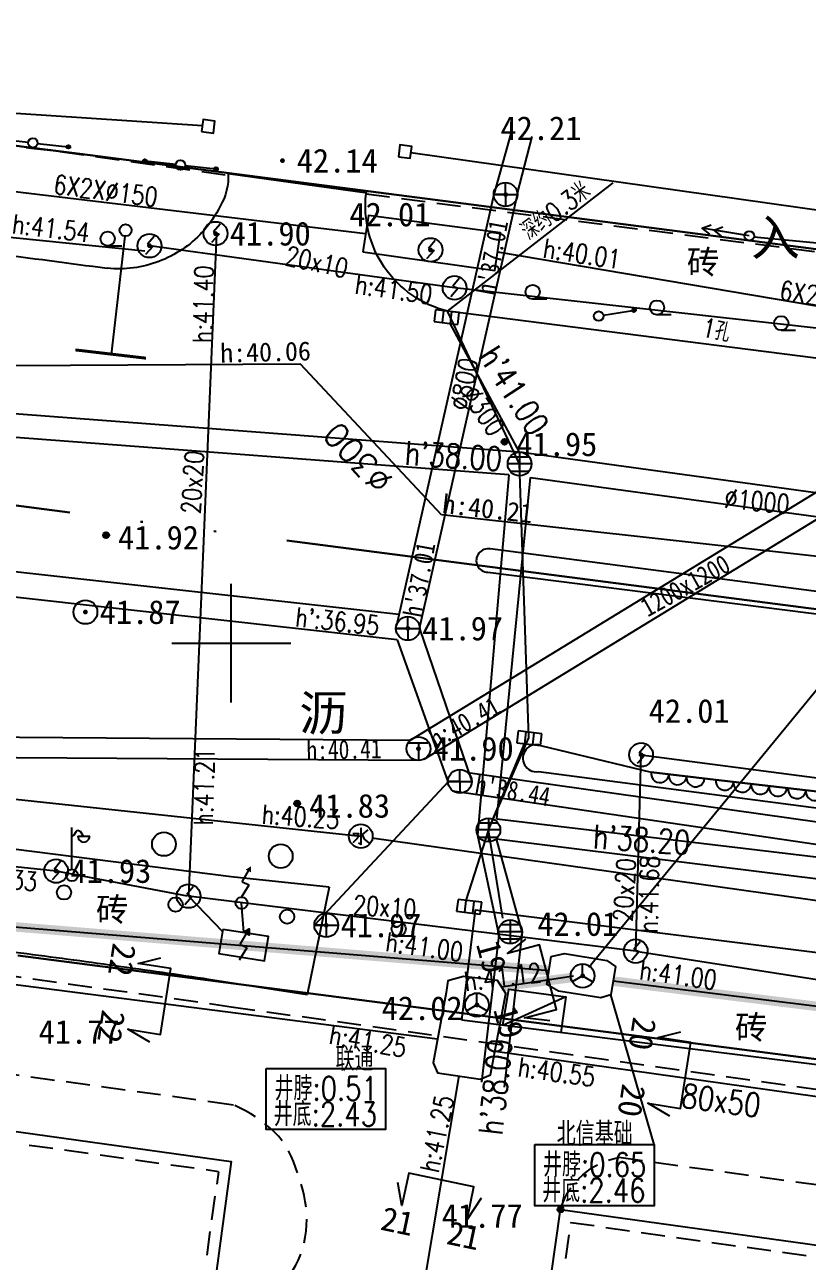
# Model space of a CAD drawing. Extents: x 501830 to 502977, y 299930 to 300245.
# Drawn here: x 502491.3 to 502524.2, y 300074 to 300126 of the extents above; entities that cross this region are included whole.
import ezdxf
from ezdxf.enums import TextEntityAlignment as Align
from ezdxf.lldxf.tags import DXFTag

# ---------------------------------------------------------------- set-up
doc = ezdxf.new("R2010")
doc.units = 0
for name, pattern in [('1117', [0.3, 0.2, -0.1]), ('2312', [0.3, 0.2, -0.1]), ('444', [0.3, 0.2, -0.1]), ('ACAD_ISO05W100', [33, 24, -3, 0, -3, 0, -3])]:
    doc.linetypes.add(name, pattern=pattern)
for name, color, linetype in [('BJ02', 7, 'Continuous'), ('BJ03', 7, 'Continuous'), ('BJ04', 7, 'Continuous'), ('BJ05', 7, 'Continuous'), ('BJ08', 7, 'Continuous'), ('BJ09', 7, 'Continuous'), ('BJ11', 7, 'Continuous'), ('TK', 7, 'Continuous'), ('上水井', 4, 'Continuous'), ('上水管线', 4, 'Continuous'), ('上水高程表', 4, 'Continuous'), ('新建北信', 13, 'Continuous'), ('污水井', 247, 'Continuous'), ('污水注记', 247, 'Continuous'), ('污水管线', 247, 'Continuous'), ('污水高程表', 247, 'Continuous'), ('热力', 2, 'Continuous'), ('热力井', 40, 'Continuous'), ('燃气注记', 6, 'Continuous'), ('燃气管线', 6, 'Continuous'), ('燃气高程表', 6, 'Continuous'), ('电信井', 3, 'Continuous'), ('电信断面图及编号', 3, 'Continuous'), ('电信注记', 3, 'Continuous'), ('电信管线', 3, 'Continuous'), ('电信高程表', 3, 'Continuous'), ('电力井', 1, 'Continuous'), ('电力注记', 1, 'Continuous'), ('电力管线', 1, 'Continuous'), ('电力高程表', 1, 'Continuous'), ('雨水井', 34, 'Continuous'), ('雨水注记', 34, 'Continuous'), ('雨水管线', 34, 'Continuous'), ('雨水高程表', 34, 'Continuous'), ('雨蓖子', 34, 'Continuous')]:
    doc.layers.add(name, color=color, linetype=linetype)
doc.layers.add('道路红线', color=11, linetype='Continuous', lineweight=30)
doc.styles.add('HZ', font='simplex.shx', dxfattribs={"bigfont": 'hztxt'})
doc.styles.get("Standard").update_dxf_attribs({"font": 'SIMFANG.TTF'})
doc.styles.add('粗等线', font='SIMHEI.TTF')
doc.linetypes.add('245', pattern='A,1e-05,-0.05,[133,bjxx.shx,S=0.05,R=0,X=-0.05,Y=0],-0.05,0.45,[135,bjxx.shx,S=0.05,R=0,X=0,Y=0],0.45', length=1.00001)
doc.linetypes.add('85003', pattern='A,1e-05,[136,bjxx.shx,S=0.075,R=0,X=-1e-05,Y=0],0.15', length=0.15001)
tags = doc.linetypes.add('DL', pattern='A,15,-4.925,[130,ltypeshp.shx,S=0.5,R=330,X=-0.15,Y=0.433],0,[130,ltypeshp.shx,S=0.4,R=90,X=0,Y=0],-0.15,[130,ltypeshp.shx,S=0.5,R=150,X=0,Y=-0.433],-4.925,15', length=40).pattern_tags.tags
tags[32:33] = [DXFTag(74, 4), DXFTag(75, 0), DXFTag(340, '0'), DXFTag(46, 1.0), DXFTag(50, 0.0), DXFTag(44, 0.0), DXFTag(45, 0.0)]
tags[30:31] = [DXFTag(74, 4), DXFTag(75, 0), DXFTag(340, '0'), DXFTag(46, 1.0), DXFTag(50, 0.0), DXFTag(44, 0.0), DXFTag(45, 0.0)]
tags[4:5] = [DXFTag(74, 4), DXFTag(75, 0), DXFTag(340, '0'), DXFTag(46, 1.0), DXFTag(50, 0.0), DXFTag(44, 0.0), DXFTag(45, 0.0)]
tags = doc.linetypes.add('DX', pattern='A,15,-5,[130,ltypeshp.shx,S=1,R=330,X=0,Y=0],-5,15', length=40).pattern_tags.tags
tags[16:17] = [DXFTag(74, 4), DXFTag(75, 0), DXFTag(340, '0'), DXFTag(46, 1.0), DXFTag(50, 0.0), DXFTag(44, 0.0), DXFTag(45, 0.0)]
tags[14:15] = [DXFTag(74, 4), DXFTag(75, 0), DXFTag(340, '0'), DXFTag(46, 1.0), DXFTag(50, 0.0), DXFTag(44, 0.0), DXFTag(45, 0.0)]
tags[4:5] = [DXFTag(74, 4), DXFTag(75, 0), DXFTag(340, '0'), DXFTag(46, 1.0), DXFTag(50, 0.0), DXFTag(44, 0.0), DXFTag(45, 0.0)]
tags = doc.linetypes.add('SS', pattern='A,15,-1.9,[130,ltypeshp.shx,S=1,R=330,X=0,Y=0],-1.2,[130,ltypeshp.shx,S=1,R=330,X=0,Y=0],-1.9,15', length=35).pattern_tags.tags
tags[24:25] = [DXFTag(74, 4), DXFTag(75, 0), DXFTag(340, '0'), DXFTag(46, 1.0), DXFTag(50, 0.0), DXFTag(44, 0.0), DXFTag(45, 0.0)]
tags[22:23] = [DXFTag(74, 4), DXFTag(75, 0), DXFTag(340, '0'), DXFTag(46, 1.0), DXFTag(50, 0.0), DXFTag(44, 0.0), DXFTag(45, 0.0)]
tags[4:5] = [DXFTag(74, 4), DXFTag(75, 0), DXFTag(340, '0'), DXFTag(46, 1.0), DXFTag(50, 0.0), DXFTag(44, 0.0), DXFTag(45, 0.0)]
doc.linetypes.add('TRQZ', pattern='A,15,[130,ltypeshp.shx,S=0.6,R=0,X=0,Y=0],-2.5,[133,ltypeshp.shx,S=0.05,R=0,X=0,Y=0],-2.5,[130,ltypeshp.shx,S=0.6,R=0,X=0,Y=0],15', length=35)
doc.linetypes.add('XX20', pattern='A,0,[8,ltypeshp.shx,S=0.1,R=0,X=0,Y=0],-2', length=2)

# ---------------------------------------------------------------- blocks, each defined once
blk = doc.blocks.new('mhs500')
at = {"layer": 'BJ09'}
blk.add_circle((0, 0), 0.3, dxfattribs=at)
blk = doc.blocks.new('MHST')
at = {"layer": 'BJ09'}
blk.add_line((-0.01, -0.59), (1.19, -0.59), dxfattribs=at)
blk.add_circle((0, 0), 0.6, dxfattribs=at)
blk = doc.blocks.new('35211')
for p, q in [((0, 0.5), (0, 4)), ((0, 3.29), (0.19, 3.39)), ((0.19, 3.39), (0.39, 3.69)), ((0.39, 3.69), (0.49, 3.79)), ((0.49, 3.79), (0.69, 3.69)), ((0.49, 3.29), (1.49, 3.29)), ((0.69, 3.69), (0.89, 3.39)), ((0.89, 3.39), (0.99, 3.29))]:
    blk.add_line(p, q)
blk.add_circle((0, 0), 0.5)
blk.add_arc((0.99, 3.29), 0.5, 179, 0)
blk = doc.blocks.new('831')
for radius in [0.25, 0.15, 0.05]:
    blk.add_circle((0, 0), radius)
blk = doc.blocks.new('236')
blk.add_lwpolyline([(-0.5, -0.5), (0.5, -0.5), (0.5, 0.5), (-0.5, 0.5)], close=True)
blk = doc.blocks.new('9372')
blk.add_line((-0.01, -0.59), (1.19, -0.59))
blk.add_circle((0, 0), 0.6)
blk = doc.blocks.new('GC200')
at = {"linetype": 'Continuous', "const_width": 0.2, "flags": 128}
blk.add_lwpolyline([(-0.1, 0, 1), (0.1, 0, 1)], format="xyb", close=True, dxfattribs=at)
blk = doc.blocks.new('通信井')
for q in [(-0.433, -0.25), (0, 0.5), (0.433, -0.25)]:
    blk.add_line((0, 0), q)
at = {"lineweight": -3}
blk.add_circle((0, 0), 0.5, dxfattribs=at)
blk = doc.blocks.new('雨水井')
at = {"lineweight": -3}
for p, q in [((0.5, 0), (-0.5, 0)), ((-0.4, 0.3), (0.4, 0.3)), ((0, 0.495), (0, -0.495)), ((-0.4, -0.3), (0.4, -0.3))]:
    blk.add_line(p, q, dxfattribs=at)
blk.add_circle((0, 0), 0.5, dxfattribs=at)
blk = doc.blocks.new('电力井')
at = {"lineweight": -3}
for p, q in [((0.192, 0.395), (-0.079, 0.068)), ((-0.079, 0.068), (0.152, -0.017)), ((0.152, -0.017), (-0.164, -0.373))]:
    blk.add_line(p, q, dxfattribs=at)
blk.add_circle((0, 0), 0.5, dxfattribs=at)
blk = doc.blocks.new('污水井')
at = {"lineweight": -3}
for p, q in [((0, 0), (-0.5, 0)), ((-0.5, 0), (0.5, 0)), ((0, 0), (-0.473, 0)), ((0, 0), (0, 0.5)), ((0, 0), (0, 0.459)), ((0, 0), (0, -0.473)), ((0, 0), (0.483, 0)), ((0, 0), (0, -0.5))]:
    blk.add_line(p, q, dxfattribs=at)
blk.add_circle((0, 0), 0.5, dxfattribs=at)
blk = doc.blocks.new('热力井')
for p, q in [((-0.4, 0.25), (0.4, 0.25)), ((0, 0.25), (0, -0.5))]:
    blk.add_line(p, q)
blk.add_arc((0, 0), 0.5, 0, 359.999)
blk = doc.blocks.new('gc170')
at = {"linetype": 'Continuous'}
blk.add_circle((0, 0), 0.5, dxfattribs=at)
blk = doc.blocks.new('M521')
at = {"layer": 'BJ05', "linetype": 'Continuous'}
h = blk.add_hatch(color=256, dxfattribs=at)
h.paths.add_polyline_path([(2.85, 0), (3.15, 0, 0.998883)])
h.paths.add_polyline_path([(3.15, 0, 0.000279), (3.15, 0), (2.85, 0, 1.000559)])
at = {"layer": 'BJ05', "linetype": 'Continuous', "flags": 128}
blk.add_lwpolyline([(0.4, 0), (3.25, 0)], dxfattribs=at)
at = {"layer": 'BJ05', "linetype": 'Continuous'}
for centre, radius in [((0, 0), 0.4), ((3, 0), 0.15)]:
    blk.add_circle(centre, radius, dxfattribs=at)
blk = doc.blocks.new('M511')
at = {"layer": 'BJ05', "linetype": 'Continuous'}
blk.add_lwpolyline([(0.4, 0), (4.01, 0)], dxfattribs=at)
at = {"layer": 'BJ05'}
for points in [[(2.31, 0.4), (3, 0), (2.31, -0.4)], [(3.31, 0.4), (4.01, 0), (3.31, -0.4)]]:
    blk.add_lwpolyline(points, dxfattribs=at)
at = {"layer": 'BJ05', "linetype": 'Continuous'}
blk.add_circle((0, 0), 0.4, dxfattribs=at)
blk = doc.blocks.new('上水井')
at = {"lineweight": -3}
for points in [[(-0.335, 0.112), (-0.093, 0.112), (-0.141, -0.082), (-0.335, -0.276)], [(0.295, 0.258), (0.053, 0.064), (0.15, -0.13), (0.343, -0.276)]]:
    blk.add_lwpolyline(points, dxfattribs=at)
at = {"flags": 128}
blk.add_lwpolyline([(0, 0.346), (0, -0.346), (-0.093, -0.302)], dxfattribs=at)
at = {"lineweight": -3}
blk.add_circle((0, 0), 0.5, dxfattribs=at)
blk = doc.blocks.new('B552')
for p, q in [((0.984668, 0.518566), (-1.015332, 0.518566)), ((-1.015332, 0.518566), (-1.015332, -0.481434)), ((0.984668, -0.481434), (0.984668, 0.518566)), ((-1.015332, -0.481434), (0.984668, -0.481434))]:
    blk.add_line(p, q)
at = {"linetype": 'Continuous'}
for p, q in [((-0.348666, -0.481434), (-0.348666, 0.518566)), ((0.318001, -0.481434), (0.318001, 0.518566))]:
    blk.add_line(p, q, dxfattribs=at)
blk = doc.blocks.new('582')
blk.add_circle((0, 0), 1)
blk = doc.blocks.new('acfgw')
at = {"color": 4}
for p, q in [((0, -5), (0, 5)), ((-5, 0), (5, 0))]:
    blk.add_line(p, q, dxfattribs=at)

msp = doc.modelspace()

# ---------------------------------------------------------------- hatches: boundary and pattern name
at = {"layer": 'BJ05', "linetype": 'Continuous'}
for points in [[(502500.607, 300090.482), (502500.83, 300090.626), (502500.83, 300090.365)], [(502500.526, 300087.849), (502500.748, 300087.993), (502500.748, 300087.732)]]:
    msp.add_hatch(color=256, dxfattribs=at).paths.add_polyline_path(points)

# ---------------------------------------------------------------- linework, layer by layer
at = {"color": 1, "linetype": 'Continuous', "elevation": 42.206, "flags": 128}
msp.add_lwpolyline([(502521.763, 300117.116), (502520.211, 300117.376)], dxfattribs=at)
at = {"layer": 'BJ02', "linetype": 'Continuous', "flags": 128}
for points in [[(502434.985, 300125.979), (502498.783, 300121.754)], [(502507.546, 300120.628), (502532.62, 300117.078)], [(502511.413, 300083.937), (502511.657, 300085.461), (502514.058, 300085.14), (502513.846, 300083.631)], [(502514.058, 300085.14), (502511.413, 300083.937)], [(502492.502, 300078.755), (502491.512, 300078.893)], [(502493.988, 300078.549), (502492.998, 300078.687)], [(502495.474, 300078.342), (502494.483, 300078.48)], [(502496.96, 300078.135), (502495.97, 300078.272)], [(502498.445, 300077.929), (502497.455, 300078.067)], [(502499.459, 300077.787), (502498.94, 300077.86)], [(502499.459, 300077.787), (502499.387, 300077.256)], [(502499.184, 300075.77), (502499.319, 300076.761)], [(502515.239, 300075.505), (502514.259, 300075.641), (502514.258, 300075.63)], [(502498.981, 300074.284), (502499.117, 300075.275)], [(502514.048, 300074.145), (502514.188, 300075.135)], [(502515.734, 300075.436), (502516.724, 300075.298)], [(502517.22, 300075.229), (502518.21, 300075.091)], [(502518.705, 300075.022), (502519.696, 300074.884)], [(502520.191, 300074.815), (502521.181, 300074.677)], [(502521.677, 300074.609), (502522.667, 300074.471)], [(502523.162, 300074.402), (502524.153, 300074.264)]]:
    msp.add_lwpolyline(points, dxfattribs=at)
at = {"layer": 'BJ02', "linetype": '245', "ltscale": 5, "flags": 128}
for points in [[(502499.043, 300085.87), (502498.833, 300085.901), (502498.586, 300085.938), (502498.339, 300085.975), (502498.092, 300086.011), (502497.844, 300086.048), (502497.597, 300086.084), (502497.35, 300086.12), (502497.102, 300086.156), (502496.855, 300086.192), (502496.607, 300086.228), (502496.36, 300086.263), (502496.112, 300086.299), (502495.865, 300086.334), (502495.617, 300086.369), (502495.37, 300086.404), (502495.122, 300086.439), (502494.875, 300086.473), (502494.627, 300086.508), (502494.379, 300086.542), (502494.132, 300086.576), (502493.884, 300086.61), (502493.636, 300086.644), (502493.389, 300086.677), (502493.141, 300086.711), (502492.893, 300086.744), (502492.645, 300086.777), (502492.397, 300086.81), (502492.15, 300086.843), (502491.902, 300086.876), (502491.654, 300086.908), (502491.406, 300086.941), (502491.158, 300086.973), (502490.91, 300087.005), (502490.662, 300087.037), (502490.414, 300087.069), (502490.166, 300087.1), (502489.918, 300087.131), (502489.67, 300087.163), (502489.422, 300087.194), (502489.174, 300087.225), (502488.926, 300087.255), (502488.678, 300087.286), (502488.43, 300087.317), (502488.181, 300087.347), (502487.933, 300087.377), (502487.685, 300087.407), (502487.437, 300087.437), (502487.189, 300087.466), (502486.94, 300087.496), (502486.692, 300087.525), (502486.444, 300087.554), (502486.195, 300087.583), (502485.947, 300087.612), (502485.699, 300087.641), (502485.45, 300087.67), (502485.202, 300087.698), (502484.954, 300087.726), (502484.705, 300087.754), (502484.457, 300087.782), (502484.208, 300087.81), (502483.96, 300087.837), (502483.711, 300087.865), (502483.463, 300087.892), (502483.214, 300087.919), (502482.966, 300087.946), (502482.717, 300087.973), (502482.469, 300088), (502482.22, 300088.026), (502481.971, 300088.052), (502481.723, 300088.079), (502481.474, 300088.105), (502481.226, 300088.13), (502480.977, 300088.156), (502480.728, 300088.182), (502480.479, 300088.207), (502480.231, 300088.232), (502479.982, 300088.257), (502479.733, 300088.282), (502479.484, 300088.307), (502479.236, 300088.331), (502478.987, 300088.356), (502478.738, 300088.38), (502478.489, 300088.404), (502478.24, 300088.428), (502477.991, 300088.452), (502477.743, 300088.475), (502477.494, 300088.499), (502477.245, 300088.522), (502476.996, 300088.545), (502476.747, 300088.568), (502476.498, 300088.591), (502476.249, 300088.614), (502476, 300088.636), (502475.751, 300088.659), (502475.502, 300088.681), (502475.253, 300088.703), (502475.004, 300088.725), (502474.755, 300088.746), (502474.506, 300088.768), (502474.257, 300088.789), (502474.008, 300088.81), (502473.758, 300088.831), (502473.509, 300088.852), (502473.26, 300088.873), (502473.011, 300088.894), (502472.762, 300088.914), (502472.513, 300088.934), (502472.264, 300088.954), (502472.014, 300088.974), (502471.765, 300088.994), (502471.516, 300089.014), (502471.267, 300089.033), (502471.017, 300089.053), (502470.768, 300089.072), (502470.519, 300089.091), (502470.27, 300089.109), (502470.02, 300089.128), (502469.771, 300089.147), (502469.522, 300089.165), (502469.272, 300089.183), (502469.023, 300089.201), (502468.774, 300089.219), (502468.524, 300089.237), (502468.275, 300089.254), (502468.025, 300089.272), (502467.776, 300089.289), (502467.527, 300089.306), (502467.277, 300089.323), (502467.028, 300089.34), (502466.778, 300089.356), (502466.529, 300089.373), (502466.279, 300089.389), (502466.03, 300089.405), (502465.78, 300089.421), (502465.531, 300089.437), (502465.281, 300089.452), (502465.032, 300089.468), (502464.782, 300089.483), (502464.533, 300089.498), (502464.283, 300089.513), (502464.034, 300089.528), (502463.784, 300089.543), (502463.534, 300089.557), (502463.285, 300089.572), (502463.035, 300089.586), (502462.786, 300089.6), (502462.536, 300089.614), (502462.286, 300089.628), (502462.037, 300089.641), (502461.787, 300089.654), (502461.538, 300089.668), (502461.288, 300089.681), (502461.038, 300089.694), (502447.957, 300090.544)], [(502503.183, 300085.227), (502499.043, 300085.87)], [(502575.061, 300075.933), (502509.678, 300084.155)]]:
    msp.add_lwpolyline(points, dxfattribs=at)
at = {"layer": 'BJ02', "linetype": 'Continuous'}
for points in [[(502488.74, 300079.783), (502500, 300078.217), (502498.119, 300064.258), (502492.474, 300065.05), (502492.013, 300061.72), (502497.657, 300060.925), (502495.703, 300047.051), (502469.925, 300050.701)], [(502584.471, 300034.606), (502509.441, 300045.107), (502509.441, 300045.107), (502509.877, 300048.191), (502510.933, 300055.67), (502512.868, 300069.365), (502513.834, 300076.205), (502544.048, 300072), (502551.438, 300070.971)]]:
    msp.add_lwpolyline(points, dxfattribs=at)
at = {"layer": 'BJ04', "linetype": '85003', "ltscale": 5, "flags": 128}
msp.add_lwpolyline([(502640.036, 300128.628), (502639.269, 300127.035), (502638.137, 300124.891), (502636.941, 300122.838), (502635.111, 300120.035), (502632.91, 300117.078), (502630.209, 300113.93), (502628.137, 300111.799), (502625.608, 300109.416), (502623.003, 300107.045), (502619.153, 300103.924), (502616.191, 300101.797), (502612.845, 300099.648), (502610.201, 300098.122), (502607.242, 300096.582), (502604.615, 300095.353), (502602.017, 300094.258), (502599.293, 300093.235), (502596.624, 300092.35), (502593.068, 300091.329), (502589.117, 300090.4), (502585.906, 300089.798), (502583.146, 300089.389), (502580.184, 300089.058), (502576.728, 300088.813), (502572.804, 300088.717), (502567.873, 300088.869), (502563.753, 300089.231), (502559.209, 300089.759), (502553.492, 300090.422), (502548.201, 300091.035), (502541.771, 300091.781), (502538.237, 300092.191), (502534.696, 300092.601), (502530.246, 300093.117), (502526.562, 300093.544), (502523.402, 300093.911), (502520.361, 300094.263), (502517.644, 300094.579), (502517.644, 300094.579)], dxfattribs=at)
at = {"layer": 'BJ04', "linetype": 'Continuous', "flags": 128}
for points in [[(502438.56, 300120.095, -0.009485), (502456.977, 300119.397, -0.009485), (502475.355, 300118.001, -0.005034), (502485.083, 300116.977, -0.005034), (502494.788, 300115.757)], [(502499.871, 300119.736, -0.145913), (502499.537, 300118.372, -0.07121), (502498.768, 300117.261, -0.116153), (502496.955, 300116.04, -0.116153), (502494.788, 300115.757)], [(502509.082, 300113.953, -0.090768), (502507.586, 300114.636, -0.090768), (502506.428, 300115.804, -0.088877), (502505.768, 300117.274, -0.088877), (502505.659, 300118.881)]]:
    msp.add_lwpolyline(points, format="xyb", dxfattribs=at)
at = {"layer": 'BJ04', "linetype": 'XX20', "ltscale": 0.2, "flags": 128}
msp.add_lwpolyline([(502499.871, 300119.736), (502505.713, 300118.932)], dxfattribs=at)
at = {"layer": 'BJ04', "linetype": 'Continuous', "ltscale": 5, "flags": 128}
msp.add_lwpolyline([(502495.528, 300117.104), (502494.945, 300112.138)], dxfattribs=at)
at = {"layer": 'BJ04', "linetype": 'Continuous', "flags": 128}
for points, elevation in [([(502529.163, 300111.386), (502509.082, 300113.953)], 41.87), ([(502510.782, 300102.982), (502537.723, 300099.569), (502559.518, 300096.685)], 42.037), ([(502512.992, 300095.706), (502517.644, 300094.579), (502563.303, 300089.284)], 41.926), ([(502512.9, 300094.603), (502576.608, 300086.268)], 41.926)]:
    msp.add_lwpolyline(points, dxfattribs=dict(at, elevation=elevation))
at = {"layer": 'BJ04', "linetype": 'Continuous', "const_width": 0.125, "flags": 128}
msp.add_lwpolyline([(502496.415, 300111.977), (502493.449, 300112.325)], dxfattribs=at)
at = {"layer": 'BJ04', "linetype": 'Continuous', "flags": 128}
for points in [[(502559.195, 300097.647), (502510.881, 300103.959)], [(502517.644, 300094.579), (502520.361, 300094.263)], [(502520.361, 300094.263), (502523.402, 300093.911)], [(502523.402, 300093.911), (502524.982, 300093.728)], [(502500, 300090.183), (502485.876, 300091.969)], [(502504.107, 300089.744), (502500, 300090.183)], [(502504.107, 300089.744), (502503.183, 300085.227)], [(502509.678, 300084.155), (502510.261, 300088.796), (502541.926, 300084.839), (502543.993, 300084.544)]]:
    msp.add_lwpolyline(points, dxfattribs=at)
at = {"layer": 'BJ04', "linetype": '444', "ltscale": 5, "flags": 128}
for points in [[(502484.235, 300086.946), (502500, 300084.722)], [(502500, 300084.722), (502543.309, 300078.611)], [(502500, 300080.601), (502490.708, 300081.882)], [(502500.09, 300080.589), (502500, 300080.601)], [(502501.035, 300072.921), (502501.282, 300072.959), (502501.525, 300073.017), (502501.762, 300073.097), (502501.991, 300073.197), (502502.21, 300073.317), (502502.408, 300073.469), (502502.578, 300073.652), (502502.714, 300073.862), (502502.823, 300074.087), (502502.917, 300074.318), (502502.996, 300074.555), (502503.059, 300074.797), (502503.108, 300075.042), (502503.142, 300075.29), (502503.163, 300075.539), (502503.17, 300075.789), (502503.163, 300076.039), (502503.142, 300076.288), (502503.107, 300076.535), (502503.058, 300076.781), (502502.998, 300077.023), (502502.932, 300077.264), (502502.86, 300077.504), (502502.782, 300077.741), (502502.698, 300077.977), (502502.609, 300078.21), (502502.514, 300078.441), (502502.404, 300078.666), (502502.277, 300078.881), (502502.135, 300079.087), (502501.977, 300079.281), (502501.805, 300079.462), (502501.621, 300079.631), (502501.429, 300079.791), (502501.23, 300079.942), (502501.025, 300080.085), (502500.813, 300080.219), (502500.597, 300080.343), (502500.375, 300080.458), (502500.148, 300080.564), (502500.09, 300080.589)], [(502513.834, 300076.205), (502513.914, 300076.442), (502514.013, 300076.671), (502514.13, 300076.892), (502514.264, 300077.103), (502514.416, 300077.302), (502514.583, 300077.488), (502514.764, 300077.66), (502514.959, 300077.816), (502515.166, 300077.957), (502515.383, 300078.08), (502515.61, 300078.185), (502515.844, 300078.271), (502516.085, 300078.338), (502516.281, 300078.378)], [(502542.534, 300074.759), (502516.281, 300078.378)]]:
    msp.add_lwpolyline(points, dxfattribs=at)
at = {"layer": 'BJ04', "linetype": 'Continuous'}
msp.add_circle((502495.557, 300117.353), 0.25, dxfattribs=at)
for centre, radius, start, end in [((502510.785, 300103.475), 0.493, 78.7661, 269.6249), ((502512.817, 300095.165, 41.926), 0.568, 72.0489, 278.3578), ((502518.014, 300094.511), 0.376, 169.6901, 357.0805), ((502518.759, 300094.425), 0.376, 169.6901, 357.0805), ((502519.504, 300094.339), 0.376, 169.6901, 357.0805), ((502520.731, 300094.196), 0.376, 169.6901, 357.0805), ((502521.476, 300094.11), 0.376, 169.6901, 357.0805), ((502522.221, 300094.023), 0.376, 169.6901, 357.0805), ((502522.966, 300093.937), 0.376, 169.6901, 357.0805), ((502523.772, 300093.844), 0.376, 169.6901, 357.0805), ((502524.517, 300093.757), 0.376, 169.6901, 357.0805)]:
    msp.add_arc(centre, radius, start, end, dxfattribs=at)
at = {"layer": 'BJ05'}
for p, q in [((502500.457, 300089.973), (502500.715, 300090.425)), ((502500.43, 300089.327), (502500.749, 300089.846)), ((502500.457, 300089.973), (502500.749, 300089.846)), ((502500.375, 300087.341), (502500.633, 300087.793)), ((502500.348, 300086.694), (502500.667, 300087.214)), ((502500.375, 300087.341), (502500.667, 300087.214))]:
    msp.add_line(p, q, dxfattribs=at)
at = {"layer": 'BJ05', "linetype": 'Continuous', "flags": 128}
msp.add_lwpolyline([(502515.631, 300113.779), (502517.038, 300114.007)], dxfattribs=at)
at = {"layer": 'BJ05', "linetype": 'Continuous'}
msp.add_lwpolyline([(502500.526, 300087.849), (502500.748, 300087.993), (502500.748, 300087.732)], close=True, dxfattribs=at)
for centre, radius in [((502515.434, 300113.747), 0.2), ((502516.915, 300113.987), 0.0748)]:
    msp.add_circle(centre, radius, dxfattribs=at)
at = {"layer": 'BJ11', "linetype": '1117', "ltscale": 5, "flags": 128}
msp.add_lwpolyline([(502434.533, 300124.779, -0.007781), (502454.858, 300123.939, -0.007781), (502475.147, 300122.467, -0.003396), (502483.987, 300121.627, -0.003396), (502492.814, 300120.666)], format="xyb", dxfattribs=at)
for points in [[(502492.814, 300120.666), (502499.962, 300119.654)], [(502505.659, 300118.881), (502533.221, 300115.343)]]:
    msp.add_lwpolyline(points, dxfattribs=at)
at = {"layer": '上水管线', "linetype": 'SS', "ltscale": 0.5, "elevation": 41.709, "flags": 128}
msp.add_lwpolyline([(502410.915, 300102.02), (502505.438, 300091.89)], dxfattribs=at)
at = {"layer": '上水管线', "linetype": 'SS', "ltscale": 0.5, "flags": 128}
msp.add_lwpolyline([(502505.897, 300091.818), (502571.908, 300082.536)], dxfattribs=at)
at = {"layer": '新建北信', "color": 40}
msp.add_line((502546.286, 300124.49), (502515.021, 300086.376), dxfattribs=at)
at = {"layer": '新建北信', "color": 40, "linetype": '2312', "ltscale": 8, "const_width": 0.4, "elevation": 41.843}
msp.add_lwpolyline([(502452.628, 300091.2), (502513.349, 300086.245)], dxfattribs=at)
at = {"layer": '新建北信', "color": 40, "linetype": '2312', "ltscale": 8, "const_width": 0.4}
for points in [[(502511.339, 300085.575), (502514.356, 300085.95)], [(502516.027, 300085.798), (502601.853, 300075.156)]]:
    msp.add_lwpolyline(points, dxfattribs=at)
at = {"layer": '污水管线', "linetype": 'Continuous', "flags": 128}
msp.add_lwpolyline([(502511.739, 300121.419), (502511.023, 300118.855), (502506.933, 300100.739)], dxfattribs=at)
for points, elevation in [([(502512.006, 300118.855), (502512.642, 300121.289)], 42.218), ([(502507.901, 300100.62), (502512.023, 300118.855)], 41.976), ([(502419.266, 300110.976), (502507.04, 300101.216)], 41.771), ([(502506.968, 300100.139), (502419.039, 300109.94)], 41.976), ([(502507.901, 300100.62), (502510.103, 300094.193)], 41.976), ([(502506.968, 300100.139), (502509.103, 300094.193)], 41.976), ([(502509.13, 300094.193), (502503.489, 300088.143)], 41.886), ([(502509.938, 300094.564), (502535.815, 300090.906)], 41.886), ([(502509.296, 300093.798), (502535.815, 300089.906), (502576.356, 300084.629)], 41.886)]:
    msp.add_lwpolyline(points, dxfattribs=dict(at, elevation=elevation))
at = {"layer": '热力', "linetype": 'Continuous', "elevation": 41.905, "flags": 128}
for points in [[(502507.5, 300095.91), (502539.068, 300115.201)], [(502508.103, 300095.128), (502539.672, 300114.418)], [(502507.5, 300095.91), (502430.956, 300096.503), (502430.802, 300084.701)], [(502507.863, 300095.066), (502431.831, 300095.576), (502431.898, 300084.143)]]:
    msp.add_lwpolyline(points, dxfattribs=at)
at = {"layer": '燃气管线', "linetype": 'TRQZ', "ltscale": 0.4}
for points in [[(502502.9, 300111.729), (502447.32, 300111.4)], [(502508.83, 300105.4), (502502.9, 300111.729)], [(502562.049, 300099.5), (502508.83, 300105.4)]]:
    msp.add_lwpolyline(points, dxfattribs=at)
at = {"layer": '电信井', "linetype": 'Continuous', "flags": 128}
msp.add_lwpolyline([(502513.443, 300086.838), (502513.997, 300086.952), (502515.775, 300086.668), (502516.138, 300086.408), (502515.949, 300085.223), (502515.523, 300085.088), (502513.745, 300085.372), (502513.254, 300085.653), (502513.443, 300086.838)], dxfattribs=at)
at = {"layer": '电信断面图及编号'}
for points in [[(502513.385, 300084.129), (502512.315, 300084.253), (502513.663, 300084.61), (502512.943, 300087.315), (502511.599, 300086.958), (502512.374, 300087.553)], [(502510.499, 300076.681), (502509.904, 300075.784), (502510.196, 300077.148), (502507.459, 300077.73), (502507.169, 300076.37), (502506.989, 300077.33)]]:
    msp.add_lwpolyline(points, dxfattribs=at)
at = {"layer": '电信断面图及编号', "elevation": 83.59}
for points in [[(502496.573, 300083.232), (502495.646, 300083.78), (502497.023, 300083.559), (502497.462, 300086.323), (502496.089, 300086.543), (502497.039, 300086.772)], [(502518.422, 300080.122), (502517.495, 300080.67), (502518.872, 300080.449), (502519.312, 300083.213), (502517.939, 300083.432), (502518.889, 300083.662)]]:
    msp.add_lwpolyline(points, dxfattribs=at)
at = {"layer": '电信注记', "linetype": 'Continuous', "flags": 128}
msp.add_lwpolyline([(502517.76, 300078.926), (502515.949, 300085.223)], dxfattribs=at)
at = {"layer": '电信注记', "linetype": 'Continuous'}
for points in [[(502501.465, 300082.127), (502506.478, 300082.127), (502506.478, 300079.556), (502501.465, 300079.556)], [(502512.746, 300078.926), (502517.76, 300078.926), (502517.76, 300076.355), (502512.746, 300076.355)]]:
    msp.add_lwpolyline(points, close=True, dxfattribs=at)
at = {"layer": '电信管线', "linetype": 'DX', "ltscale": 0.5, "elevation": 41.843, "flags": 128}
msp.add_lwpolyline([(502452.628, 300091.2), (502513.349, 300086.245)], dxfattribs=at)
at = {"layer": '电信管线', "linetype": 'DX', "ltscale": 0.5, "flags": 128}
for points in [[(502508.668, 300083.362), (502482.316, 300086.748)], [(502511.358, 300085.553), (502514.381, 300086.013)], [(502516.044, 300085.815), (502583.49, 300077.426)], [(502511.08, 300082.854), (502539.93, 300078.788)], [(502509.558, 300081.811), (502507.31, 300068.362)]]:
    msp.add_lwpolyline(points, dxfattribs=at)
at = {"layer": '电信管线', "linetype": 'Continuous', "ltscale": 0.5, "flags": 128}
msp.add_lwpolyline([(502509.026, 300085.314), (502508.485, 300082.363), (502508.662, 300081.944), (502510.455, 300081.679), (502510.892, 300081.853), (502511.538, 300085.278), (502511.178, 300085.827), (502509.75, 300085.99), (502509.103, 300085.804), (502509.026, 300085.314)], dxfattribs=at)
at = {"layer": '电力管线', "linetype": 'DL', "ltscale": 0.5, "flags": 128}
for points, elevation in [([(502475.577, 300120.815), (502505.642, 300117.215)], 41.975), ([(502457.503, 300120.48), (502463.436, 300119.817), (502496.368, 300116.496)], 41.915), ([(502517.216, 300095.31), (502549.231, 300091.114), (502565.89, 300089.292), (502581.885, 300089.354), (502595.649, 300092.377), (502605.164, 300095.86), (502611.054, 300098.923), (502622.559, 300106.936), (502633.237, 300118.38)], 42.016), ([(502499.373, 300117.238), (502498.204, 300089.371)], 41.905), ([(502521.96, 300117.083), (502536.83, 300115.667)], 42.206), ([(502509.38, 300114.933), (502496.561, 300116.703)], 41.564), ([(502530.11, 300112.627), (502509.38, 300114.933)], 41.564), ([(502516.989, 300087.104), (502517.216, 300095.31)], 42.022), ([(502498.154, 300089.371), (502492.638, 300090.424), (502462.278, 300093.621), (502456.407, 300093.794)], 41.96), ([(502516.989, 300087.054), (502498.204, 300089.371)], 42.022), ([(502498.204, 300089.371), (502499.631, 300087.889)], 41.96), ([(502516.989, 300087.054), (502543.348, 300082.935), (502574.358, 300079.757)], 42.022)]:
    msp.add_lwpolyline(points, dxfattribs=dict(at, elevation=elevation))
for points in [[(502511.401, 300088.441), (502510.8, 300092.148), (502512.504, 300096.016), (502512.112, 300107.531), (502509.082, 300113.953), (502516.045, 300119.344)], [(502511.189, 300116.453), (502539.721, 300111.618)], [(502500.526, 300087.849), (502500.43, 300089.077)]]:
    msp.add_lwpolyline(points, dxfattribs=at)
at = {"layer": '电力管线', "linetype": 'Continuous', "ltscale": 0.5, "flags": 128}
msp.add_lwpolyline([(502505.526, 300116.453), (502511.07, 300115.662), (502511.309, 300117.244), (502505.757, 300117.977), (502505.526, 300116.453)], dxfattribs=at)
at = {"layer": '电力管线', "linetype": 'Continuous', "ltscale": 0.5, "elevation": 41.972, "flags": 128}
msp.add_lwpolyline([(502499.643, 300087.964), (502499.479, 300086.955), (502501.388, 300086.646), (502501.563, 300087.668), (502499.643, 300087.964)], dxfattribs=at)
at = {"layer": '道路红线', "color": 40}
for p, q in [((502493.639, 300120.562), (502539.201, 300114.658)), ((502491.032, 300086.868), (502576.893, 300075.742))]:
    msp.add_line(p, q, dxfattribs=at)
at = {"layer": '道路红线', "color": 40, "linetype": 'ACAD_ISO05W100'}
msp.add_line((502436.487, 300112.842), (502635.32, 300087.078), dxfattribs=at)
at = {"layer": '道路红线', "color": 40}
msp.add_lwpolyline([(502490.422, 300120.968), (502491.414, 300120.845), (502492.406, 300120.72), (502493.639, 300120.562)], dxfattribs=at)
at = {"layer": '道路红线', "color": 40, "linetype": 'ACAD_ISO05W100'}
msp.add_lwpolyline([(502489.811, 300105.929), (502491.712, 300105.686)], dxfattribs=at)
at = {"layer": '雨水管线', "linetype": 'Continuous', "flags": 128}
for points, elevation in [([(502512.112, 300108.031), (502465.224, 300111.588), (502432.699, 300114.684)], 41.939), ([(502512.112, 300108.026), (502509.189, 300113.437)], 41.951), ([(502511.653, 300107.071), (502465.224, 300110.587), (502450.657, 300111.785)], 41.951), ([(502537.596, 300104.527), (502512.112, 300108.031)], 41.939), ([(502511.653, 300107.071), (502510.349, 300091.931)], 41.951), ([(502511.153, 300092.606), (502512.574, 300106.968)], 43.661), ([(502512.574, 300106.968), (502537.571, 300103.539)], 41.951), ([(502510.8, 300092.148), (502512.322, 300095.773)], 41.885), ([(502510.8, 300092.148), (502509.856, 300089.189)], 41.885), ([(502576.308, 300084.318), (502570.787, 300085.156), (502542.552, 300088.861), (502511.153, 300092.606)], 43.661), ([(502510.349, 300091.931), (502511.239, 300087.727), (502510.518, 300081.552)], 41.951), ([(502512.218, 300087.871), (502511.135, 300091.776), (502542.552, 300087.866), (502570.787, 300084.161), (502576.191, 300083.558)], 42.001), ([(502512.218, 300087.871), (502511.463, 300081.333)], 42.001)]:
    msp.add_lwpolyline(points, dxfattribs=dict(at, elevation=elevation))

# ---------------------------------------------------------------- block references
at = {"layer": 'BJ02', "linetype": 'Continuous', "xscale": 0.4999999999831324, "yscale": 0.5, "zscale": 0.5, "rotation": 352.3999999976069}
for p in [(502499.031, 300121.721), (502507.298, 300120.661)]:
    msp.add_blockref('236', p, dxfattribs=at)
at = {"layer": 'BJ03', "linetype": 'Continuous', "xscale": 0.5, "yscale": 0.5, "zscale": 0.5}
msp.add_blockref('35211', (502493.306, 300090.247), dxfattribs=at)
at = {"layer": 'BJ05', "linetype": 'Continuous', "yscale": 0.5, "zscale": 0.5}
for name, p, xscale, rotation in [('M521', (502491.662, 300121.024, 42.153), 0.4999999999999999, 173.7064873800714), ('M521', (502491.662, 300121.024, 42.153), 0.4999999999999999, 353.7064873800714), ('M521', (502497.864, 300120.097, 42.169), 0.5, 173.7064873800714), ('M521', (502497.864, 300120.097, 42.169), 0.5, 353.7064873800714), ('M511', (502521.763, 300117.116, 42.206), 0.4999999999999999, 170.4994405194789)]:
    msp.add_blockref(name, p, dxfattribs=dict(at, xscale=xscale, rotation=rotation))
at = {"layer": 'BJ05', "linetype": 'Continuous', "xscale": 0.5, "yscale": 0.5, "zscale": 0.5}
for p in [(502493.869, 300101.308), (502497.17, 300091.556, -0.085), (502502.076, 300091.05, -0.057)]:
    msp.add_blockref('582', p, dxfattribs=at)
at = {"layer": 'BJ05', "linetype": 'Continuous', "xscale": 0.5, "yscale": 0.5}
msp.add_blockref('gc170', (502500.43, 300089.077), dxfattribs=at)
at = {"layer": 'BJ08', "linetype": 'Continuous', "xscale": 0.5, "yscale": 0.5, "zscale": 0.5}
for name, p in [('GC200', (502502.149, 300120.28, 42.145)), ('GC200', (502511.523, 300118.855, 42.218)), ('GC200', (502499.337, 300117.213, 41.905)), ('GC200', (502496.561, 300116.703, 41.951)), ('GC200', (502508.37, 300116.526, 42.017)), ('831', (502511.475, 300108.462, 41.95)), ('831', (502494.739, 300104.541, 41.92)), ('GC200', (502493.869, 300101.308, 41.88)), ('GC200', (502507.418, 300100.62, 41.976)), ('GC200', (502507.863, 300095.566, 41.905)), ('GC200', (502517.216, 300095.31, 42.016)), ('831', (502502.769, 300093.265, 41.83)), ('GC200', (502492.638, 300090.424, 41.944)), ('GC200', (502503.989, 300088.143, 41.982)), ('GC200', (502514.76, 300086.02)), ('GC200', (502510.321, 300084.794, 42.028)), ('831', (502513.834, 300076.205, 41.77))]:
    msp.add_blockref(name, p, dxfattribs=at)
at = {"layer": 'BJ09', "linetype": 'Continuous', "xscale": 0.5, "yscale": 0.5, "zscale": 0.5}
for name, p in [('MHST', (502494.806, 300116.997)), ('9372', (502512.662, 300114.761)), ('9372', (502517.883, 300114.105)), ('9372', (502523.103, 300113.449)), ('MHST', (502507.033, 300087.993))]:
    msp.add_blockref(name, p, dxfattribs=at)
at = {"layer": 'BJ09', "linetype": 'Continuous'}
for p, rotation in [((502492.971, 300089.524), 173.7828046489144), ((502497.658, 300089.014), 173.7828046489144), ((502502.345, 300088.503), 173.7828046486181)]:
    msp.add_blockref('mhs500', p, dxfattribs=dict(at, rotation=rotation))
at = {"layer": 'TK', "linetype": 'Continuous', "xscale": 0.5, "yscale": 0.5}
msp.add_blockref('acfgw', (502500, 300100), dxfattribs=at)
at = {"layer": '上水井'}
msp.add_blockref('上水井', (502505.438, 300091.89, 41.847), dxfattribs=at)
at = {"layer": '污水井'}
for p in [(502511.523, 300118.855, 42.218), (502507.418, 300100.62, 41.976), (502509.603, 300094.193, 41.886), (502503.989, 300088.143, 41.982)]:
    msp.add_blockref('污水井', p, dxfattribs=at)
at = {"layer": '热力'}
msp.add_blockref('热力井', (502507.863, 300095.566, 41.905), dxfattribs=at)
at = {"layer": '电信井', "linetype": 'Continuous', "ltscale": 0.5}
for p in [(502514.76, 300086.02), (502510.321, 300084.794, 42.028)]:
    msp.add_blockref('通信井', p, dxfattribs=at)
at = {"layer": '电力井'}
for p in [(502499.337, 300117.213, 41.905), (502496.561, 300116.703, 41.951), (502508.37, 300116.526, 42.017), (502509.38, 300114.933, 41.985), (502517.216, 300095.31, 42.016), (502492.638, 300090.424, 41.944), (502498.204, 300089.371, 41.96), (502516.989, 300087.054, 42.022)]:
    msp.add_blockref('电力井', p, dxfattribs=at)
at = {"layer": '雨水井'}
for p in [(502512.112, 300107.531, 41.951), (502510.8, 300092.148, 41.885), (502511.718, 300087.871, 42.001)]:
    msp.add_blockref('雨水井', p, dxfattribs=at)
at = {"layer": '雨蓖子', "xscale": 0.4999999999959148, "zscale": 0.5, "rotation": 173.2666035578699}
for p, yscale in [((502509.046, 300113.715), 0.4999999999944489), ((502512.51, 300096.012), 0.4999999999944489), ((502509.986, 300088.931), 0.4999999999944471)]:
    msp.add_blockref('B552', p, dxfattribs=dict(at, yscale=yscale))

# ---------------------------------------------------------------- texts
at = {"layer": 'BJ04', "linetype": 'Continuous'}
for s, height, p in [('砖', 1, (502519.821, 300116.019)), ('沥', 1.5, (502503.873, 300097.07)), ('砖', 1, (502494.994, 300088.811)), ('砖', 1, (502521.843, 300083.855))]:
    msp.add_text(s, height=height, dxfattribs=at).set_placement(p, align=Align.MIDDLE_CENTER)
at = {"layer": 'BJ05', "linetype": 'Continuous'}
msp.add_text('入', height=1.5, dxfattribs=at).set_placement((502522.86, 300117.05, 0.053), align=Align.MIDDLE_CENTER)
at = {"layer": 'BJ08', "linetype": 'Continuous'}
for s, p in [('42.21', (502511.309, 300121.644, 42.218)), ('42.14', (502502.749, 300120.28, 42.145)), ('42.01', (502504.963, 300118.021, 42.017)), ('41.90', (502499.937, 300117.213, 41.905)), ('41.87', (502494.469, 300101.308, 41.88)), ('41.97', (502508.018, 300100.62, 41.976)), ('42.01', (502517.537, 300097.152, 42.016)), ('41.90', (502508.463, 300095.566, 41.905)), ('41.93', (502493.238, 300090.424, 41.944)), ('41.97', (502504.589, 300088.143, 41.982)), ('42.01', (502512.854, 300088.199)), ('42.02', (502506.316, 300084.661, 42.028))]:
    msp.add_text(s, height=1, dxfattribs=at).set_placement(p, align=Align.MIDDLE_LEFT)
for s, p in [('41.95', (502511.975, 300107.862)), ('41.92', (502495.239, 300103.941)), ('41.83', (502503.269, 300092.665)), ('41.77', (502491.903, 300083.166)), ('41.77', (502508.839, 300075.43))]:
    msp.add_text(s, height=1, dxfattribs=at).set_placement(p)
at = {"layer": '上水高程表', "style": 'HZ', "width": 0.8}
msp.add_text('h:40.23', height=0.8, rotation=356.0282, dxfattribs=at).set_placement((502501.252, 300092.42, -41.535))
at = {"layer": '污水注记', "style": 'HZ', "width": 0.8}
msp.add_text('%%C800', height=0.8, rotation=79.0368, dxfattribs=at).set_placement((502509.962, 300109.738, 41.976))
at = {"layer": '污水高程表', "linetype": 'Continuous', "width": 0.83}
for s, rotation, p in [("h'37.01", 79.5017, (502511.059, 300114.589, 41.976)), ("h'37.01", 79.5017, (502508.002, 300101.049, 41.976)), ("h'38.44", 349.8828, (502510.203, 300093.693, 41.886))]:
    msp.add_text(s, height=0.8, rotation=rotation, dxfattribs=at).set_placement(p)
at = {"layer": '污水高程表', "style": 'HZ', "width": 0.8}
msp.add_text("h':36.95", height=0.8, rotation=353.7438, dxfattribs=at).set_placement((502502.655, 300100.717, -41.702))
at = {"layer": '热力井', "linetype": 'Continuous', "width": 0.83}
for s, rotation, p in [('1200x1200', 29.2226, (502517.493, 300101.08, -41.905)), ('h:40.41', 29.3075, (502508.614, 300095.553, 41.976)), ('h:40.41', 1.232, (502503.162, 300095.098, 41.905))]:
    msp.add_text(s, height=0.8, rotation=rotation, dxfattribs=at).set_placement(p)
at = {"layer": '燃气注记', "style": 'HZ'}
msp.add_text('%%c300', height=1, rotation=133.1362, dxfattribs=at).set_placement((502506.851, 300106.882))
at = {"layer": '燃气高程表'}
for s, rotation, p in [('h:40.06', 1.4707, (502499.522, 300112.588)), ('h:40.21', 353.5055, (502508.923, 300106.266))]:
    msp.add_text(s, height=0.8, rotation=rotation, dxfattribs=at).set_placement(p, align=Align.TOP_LEFT)
at = {"layer": '电信断面图及编号', "style": '粗等线'}
for s, rotation, p in [('19', 285.0759, (502510.928, 300086.819)), ('22', 261.1266, (502495.419, 300086.689, 83.59)), ('22', 261.1266, (502494.964, 300083.883, 83.59)), ('19', 285.0759, (502511.651, 300084.071)), ('20', 261.1266, (502517.269, 300083.579, 83.59)), ('20', 261.1266, (502516.814, 300080.773, 83.59)), ('21', 348.1694, (502506.988, 300075.708)), ('21', 348.1694, (502509.766, 300075.109))]:
    msp.add_text(s, height=1, rotation=rotation, dxfattribs=at).set_placement(p, align=Align.MIDDLE)
at = {"layer": '电信注记', "style": 'HZ', "width": 0.8}
for s, p in [('联通', (502505.18, 300082.556)), ('井脖:0.51', (502503.983, 300081.332)), ('井底:2.43', (502503.947, 300080.251)), ('北信基础', (502515.269, 300079.426)), ('井脖:0.65', (502515.264, 300078.131)), ('井底:2.46', (502515.228, 300077.05))]:
    msp.add_text(s, height=1, dxfattribs=at).set_placement(p, align=Align.MIDDLE)
msp.add_text('80x50', height=1, rotation=352.3683, dxfattribs=at).set_placement((502520.58, 300080.781), align=Align.MIDDLE)
at = {"layer": '电信高程表', "style": 'HZ', "width": 0.8}
for s, rotation, p in [('h:41.00', 352.0511, (502506.442, 300087.067)), ('h:41.12', 7.1929, (502509.831, 300085.373)), ('h:41.00', 352.0511, (502517.105, 300085.882, -41.843)), ('h:41.25', 349.8564, (502504.061, 300083.165)), ('h:40.55', 352.0511, (502511.996, 300081.807)), ('h:41.25', 78.2055, (502508.696, 300077.708))]:
    msp.add_text(s, height=0.8, rotation=rotation, dxfattribs=at).set_placement(p)
at = {"layer": '电力注记', "style": 'HZ', "width": 0.8}
for s, rotation, p in [('6X2X%%c150', 352.6517, (502492.497, 300118.898, 41.859)), ('深约0.3米', 36.3681, (502512.529, 300116.885, -42.206)), ('20x10', 347.2522, (502502.206, 300115.924, 41.564)), ('6X2X%%c150', 351.3811, (502522.993, 300114.453)), ('1孔', 347.2522, (502519.71, 300112.898, 41.87)), ('20x20', 86.5186, (502498.693, 300105.408)), ('20x20', 86.5186, (502516.84, 300088.282)), ('20x10', 355.9138, (502505.095, 300088.607))]:
    msp.add_text(s, height=0.8, rotation=rotation, dxfattribs=at).set_placement(p)
at = {"layer": '电力高程表', "style": 'HZ', "width": 0.8}
for s, rotation, p in [('h:41.54', 353.2527, (502490.757, 300117.232, -41.564)), ('h:40.01', 351.3466, (502513.056, 300116.214, -41.949)), ('h:41.40', 88.6238, (502499.179, 300112.605, 41.905)), ('h:41.50', 351.9477, (502505.156, 300114.703, -41.564)), ('h:41.21', 88.6238, (502499.22, 300092.333)), ('h:41.33', 354.2289, (502488.553, 300089.898, -41.949)), ('h:41.68', 88.6238, (502517.903, 300087.806))]:
    msp.add_text(s, height=0.8, rotation=rotation, dxfattribs=at).set_placement(p)
at = {"layer": '雨水注记', "style": 'HZ', "width": 0.8}
for s, rotation, p in [('%%C300', 303.4777, (502509.66, 300110.45, 41.976)), ('%%C1000', 354.2689, (502520.688, 300105.708, 42.089))]:
    msp.add_text(s, height=0.8, rotation=rotation, dxfattribs=at).set_placement(p)
at = {"layer": '雨水高程表', "style": 'HZ', "width": 0.8}
for s, rotation, p in [("h'41.00", 302.6711, (502511.875, 300110.615, 41.951)), ("h'38.00", 356.3085, (502509.339, 300107.867)), ("h'38.20", 356.3085, (502517.239, 300091.743, 42.001)), ("h'38.09", 84.0705, (502511.097, 300081.37))]:
    msp.add_text(s, height=1, rotation=rotation, dxfattribs=at).set_placement(p, align=Align.MIDDLE)

doc.saveas('drawing.dxf')
